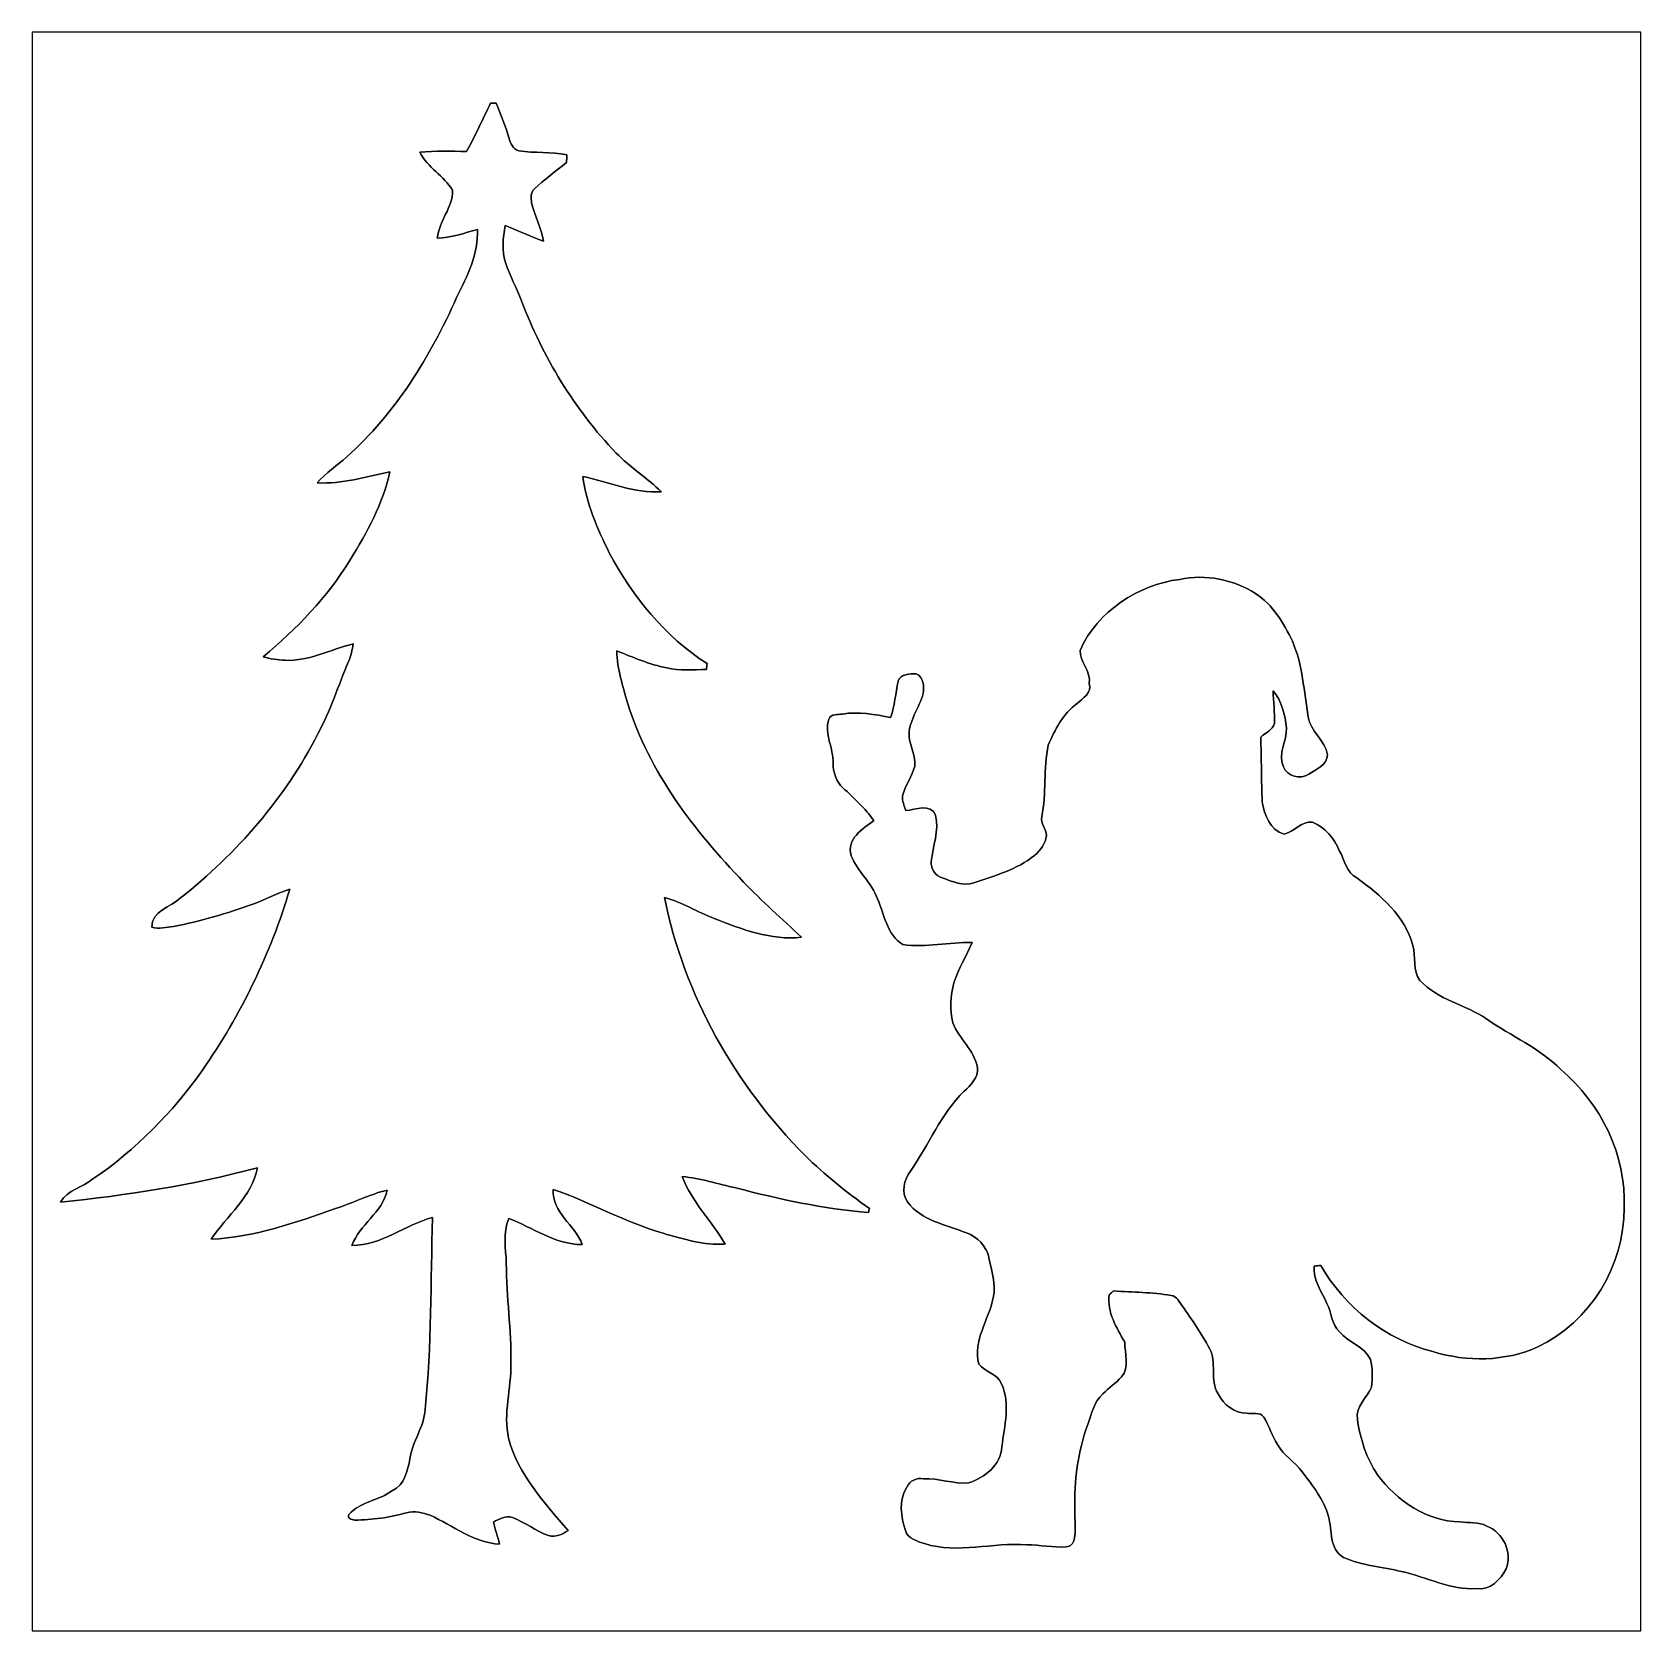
# Model space of a CAD drawing. Header units: centimetres. Extents: x -16.8 to 16.8, y -16.7 to 16.7.
import ezdxf

# ---------------------------------------------------------------- set-up
doc = ezdxf.new("R2010")
doc.units = ezdxf.units.CM
doc.header["$MEASUREMENT"] = 0
doc.layers.add('Layer 1', color=7, linetype='Continuous')

msp = doc.modelspace()

# ---------------------------------------------------------------- linework, layer by layer
at = {"layer": 'Layer 1', "color": 7}
for points, knots in [([(-16.77458, 16.66875), (-16.77458, 16.66875), (16.77458, 16.66875), (16.77458, 16.66875), (16.77458, 16.66875), (16.77458, 16.66875), (16.77458, -16.66875), (16.77458, -16.66875), (16.77458, -16.66875), (16.77458, -16.66875), (-16.77458, -16.66875), (-16.77458, -16.66875), (-16.77458, -16.66875), (-16.77458, -16.66875), (-16.77458, 16.66875), (-16.77458, 16.66875), (-16.77458, 16.66875), (-16.77458, 16.66875), (-16.77458, 16.66875), (-16.77458, 16.66875)], [0, 0, 0, 0, 0.16666667, 0.16666667, 0.16666667, 0.16666667, 0.33333333, 0.33333333, 0.33333333, 0.33333333, 0.5, 0.5, 0.5, 0.5, 0.66666667, 0.66666667, 0.66666667, 0.66666667, 1, 1, 1, 1]), ([(-7.21572, 15.18532), (-7.38364, 14.85124), (-7.53216, 14.50693), (-7.71313, 14.1792), (-7.71313, 14.1792), (-8.0391, 14.19225), (-8.36577, 14.19401), (-8.69068, 14.16403), (-8.69068, 14.16403), (-8.52981, 13.84512), (-8.18586, 13.67649), (-8.0077, 13.37134), (-8.0077, 13.37134), (-8.00241, 13.0108), (-8.28887, 12.72822), (-8.32697, 12.37262), (-8.32697, 12.37262), (-8.03663, 12.37509), (-7.76182, 12.48163), (-7.48453, 12.55642), (-7.48453, 12.55642), (-7.47607, 12.04313), (-7.6962, 11.58028), (-7.92233, 11.13543), (-7.92233, 11.13543), (-8.47125, 9.90106), (-9.19692, 8.71855), (-10.21327, 7.81438), (-10.21327, 7.81438), (-10.41612, 7.63023), (-10.64613, 7.47501), (-10.82922, 7.26934), (-10.82922, 7.26934), (-10.31452, 7.24676), (-9.81534, 7.39281), (-9.31721, 7.49829), (-9.31721, 7.49829), (-9.45762, 6.83648), (-9.79311, 6.23535), (-10.14413, 5.6642), (-10.14413, 5.6642), (-10.61508, 4.8828), (-11.26243, 4.22487), (-11.95776, 3.64137), (-11.95776, 3.64137), (-11.80888, 3.59763), (-11.65331, 3.58422), (-11.49879, 3.57011), (-11.49879, 3.57011), (-10.99926, 3.54859), (-10.55546, 3.79518), (-10.08345, 3.91231), (-10.08345, 3.91231), (-10.09403, 3.78566), (-10.1279, 3.66219), (-10.17764, 3.54542), (-10.17764, 3.54542), (-10.38825, 3.04094), (-10.55511, 2.51601), (-10.81793, 2.03482), (-10.81793, 2.03482), (-11.49703, 0.69568), (-12.50915, -0.45261), (-13.6779, -1.38571), (-13.6779, -1.38571), (-13.88181, -1.58044), (-14.29032, -1.645), (-14.28009, -1.99813), (-14.28009, -1.99813), (-14.13087, -2.032), (-13.97423, -2.00201), (-13.82607, -1.97767), (-13.82607, -1.97767), (-13.26268, -1.87572), (-12.71305, -1.70815), (-12.17471, -1.51589), (-12.17471, -1.51589), (-11.91154, -1.42452), (-11.66848, -1.28341), (-11.40107, -1.20262), (-11.40107, -1.20262), (-11.80359, -2.54811), (-12.42307, -3.82764), (-13.22458, -4.98016), (-13.22458, -4.98016), (-13.84653, -5.85964), (-14.61629, -6.63857), (-15.50635, -7.24641), (-15.50635, -7.24641), (-15.72048, -7.41786), (-16.04222, -7.47183), (-16.18227, -7.72901), (-16.18227, -7.72901), (-14.79973, -7.58719), (-13.41931, -7.37658), (-12.07664, -7.01111), (-12.07664, -7.01111), (-12.18459, -7.61894), (-12.71658, -8.01158), (-13.04149, -8.50124), (-13.04149, -8.50124), (-12.14473, -8.46279), (-11.28748, -8.15728), (-10.44822, -7.86483), (-10.44822, -7.86483), (-10.08627, -7.74418), (-9.74266, -7.57026), (-9.37119, -7.47889), (-9.37119, -7.47889), (-9.46538, -7.9502), (-9.95327, -8.19397), (-10.10567, -8.63353), (-10.10567, -8.63353), (-9.48161, -8.63424), (-9.00077, -8.1975), (-8.42257, -8.04827), (-8.42257, -8.04827), (-8.47019, -9.38283), (-8.43668, -10.72303), (-8.57991, -12.05301), (-8.57991, -12.05301), (-8.59578, -12.42236), (-8.85261, -12.7187), (-8.89494, -13.08206), (-8.89494, -13.08206), (-8.94574, -13.329), (-9.00783, -13.62463), (-9.25901, -13.74316), (-9.25901, -13.74316), (-9.53946, -13.95236), (-9.93246, -13.97106), (-10.16741, -14.2434), (-10.16741, -14.2434), (-10.21856, -14.31819), (-10.10744, -14.35241), (-10.04993, -14.35982), (-10.04993, -14.35982), (-9.68375, -14.35841), (-9.31898, -14.30549), (-8.96655, -14.20636), (-8.96655, -14.20636), (-8.80286, -14.15415), (-8.63071, -14.2053), (-8.47372, -14.25998), (-8.47372, -14.25998), (-7.99959, -14.47024), (-7.56497, -14.83572), (-7.02769, -14.85971), (-7.02769, -14.85971), (-7.0679, -14.70589), (-7.11588, -14.5542), (-7.15645, -14.40074), (-7.15645, -14.40074), (-7.03333, -14.345), (-6.89822, -14.25046), (-6.75781, -14.30549), (-6.75781, -14.30549), (-6.49464, -14.40533), (-6.27204, -14.58771), (-6.00639, -14.68261), (-6.00639, -14.68261), (-5.86352, -14.72177), (-5.71288, -14.66109), (-5.59717, -14.57748), (-5.59717, -14.57748), (-6.09036, -13.99611), (-6.64104, -13.41191), (-6.83824, -12.65379), (-6.83824, -12.65379), (-6.95854, -12.1352), (-6.77757, -11.61591), (-6.79097, -11.09521), (-6.79097, -11.09521), (-6.77721, -10.39777), (-6.88587, -9.70562), (-6.88622, -9.00924), (-6.88622, -9.00924), (-6.89681, -8.69632), (-6.96101, -8.3693), (-6.83648, -8.07014), (-6.83648, -8.07014), (-6.33236, -8.26206), (-5.86352, -8.61342), (-5.30225, -8.61589), (-5.30225, -8.61589), (-5.45006, -8.1975), (-5.94501, -7.95479), (-5.90656, -7.46372), (-5.90656, -7.46372), (-5.12868, -7.72971), (-4.40866, -8.14987), (-3.61633, -8.37953), (-3.61633, -8.37953), (-3.19546, -8.49771), (-2.76401, -8.63459), (-2.32128, -8.6039), (-2.32128, -8.6039), (-2.60209, -8.12271), (-3.01978, -7.72301), (-3.21592, -7.19455), (-3.21592, -7.19455), (-2.83774, -7.23159), (-2.47403, -7.35365), (-2.10291, -7.43232), (-2.10291, -7.43232), (-1.19274, -7.66692), (-0.27093, -7.87012), (0.66816, -7.94667), (0.66816, -7.94667), (0.67239, -7.9248), (0.68121, -7.88141), (0.6858, -7.85989), (0.6858, -7.85989), (0.20814, -7.53216), (-0.2346, -7.15539), (-0.65617, -6.75922), (-0.65617, -6.75922), (-2.11384, -5.29131), (-3.17959, -3.41066), (-3.58669, -1.37583), (-3.58669, -1.37583), (-3.22333, -1.47355), (-2.90266, -1.68028), (-2.55164, -1.81081), (-2.55164, -1.81081), (-1.97344, -2.03906), (-1.36243, -2.27612), (-0.7299, -2.20662), (-0.7299, -2.20662), (-1.12854, -1.81998), (-1.55434, -1.45944), (-1.93675, -1.05481), (-1.93675, -1.05481), (-2.96863, 0.00988), (-3.90349, 1.23296), (-4.35116, 2.66524), (-4.35116, 2.66524), (-4.45805, 3.02401), (-4.572, 3.38949), (-4.5847, 3.76661), (-4.5847, 3.76661), (-4.2418, 3.63467), (-3.90384, 3.48051), (-3.54013, 3.41313), (-3.54013, 3.41313), (-3.26884, 3.34857), (-2.98873, 3.3782), (-2.71251, 3.37679), (-2.71251, 3.37679), (-2.70863, 3.41806), (-2.70439, 3.45969), (-2.70016, 3.50061), (-2.70016, 3.50061), (-3.57787, 4.06188), (-4.25062, 4.89938), (-4.73851, 5.8106), (-4.73851, 5.8106), (-4.98369, 6.31437), (-5.22217, 6.83966), (-5.2892, 7.40128), (-5.2892, 7.40128), (-4.74521, 7.29297), (-4.21781, 7.0418), (-3.65196, 7.08484), (-3.65196, 7.08484), (-3.95217, 7.37023), (-4.30742, 7.59319), (-4.59528, 7.89305), (-4.59528, 7.89305), (-5.4677, 8.79687), (-6.11964, 9.89753), (-6.57049, 11.06664), (-6.57049, 11.06664), (-6.67279, 11.33687), (-6.81426, 11.59122), (-6.90421, 11.86639), (-6.90421, 11.86639), (-6.98782, 12.11368), (-6.95325, 12.38179), (-6.9088, 12.63403), (-6.9088, 12.63403), (-6.6361, 12.54054), (-6.38316, 12.39696), (-6.10729, 12.3123), (-6.10729, 12.3123), (-6.16338, 12.58641), (-6.28932, 12.8397), (-6.35882, 13.10993), (-6.35882, 13.10993), (-6.37081, 13.20729), (-6.38739, 13.32618), (-6.3059, 13.39674), (-6.3059, 13.39674), (-6.09247, 13.5957), (-5.85541, 13.76821), (-5.62963, 13.95307), (-5.62963, 13.95307), (-5.62751, 14.00492), (-5.62575, 14.05678), (-5.62398, 14.10864), (-5.62398, 14.10864), (-5.95454, 14.17355), (-6.29426, 14.14745), (-6.62658, 14.19296), (-6.62658, 14.19296), (-6.74864, 14.22823), (-6.80156, 14.35911), (-6.83648, 14.46918), (-6.83648, 14.46918), (-6.90421, 14.71683), (-6.99911, 14.95566), (-7.10071, 15.19096), (-7.10071, 15.19096), (-7.12964, 15.18955), (-7.18714, 15.18673), (-7.21572, 15.18532), (-7.21572, 15.18532), (-7.21572, 15.18532), (-7.21572, 15.18532), (-7.21572, 15.18532)], [0, 0, 0, 0, 0.01234568, 0.01234568, 0.01234568, 0.01234568, 0.02469136, 0.02469136, 0.02469136, 0.02469136, 0.03703704, 0.03703704, 0.03703704, 0.03703704, 0.04938272, 0.04938272, 0.04938272, 0.04938272, 0.0617284, 0.0617284, 0.0617284, 0.0617284, 0.07407407, 0.07407407, 0.07407407, 0.07407407, 0.08641975, 0.08641975, 0.08641975, 0.08641975, 0.09876543, 0.09876543, 0.09876543, 0.09876543, 0.11111111, 0.11111111, 0.11111111, 0.11111111, 0.12345679, 0.12345679, 0.12345679, 0.12345679, 0.13580247, 0.13580247, 0.13580247, 0.13580247, 0.14814815, 0.14814815, 0.14814815, 0.14814815, 0.16049383, 0.16049383, 0.16049383, 0.16049383, 0.17283951, 0.17283951, 0.17283951, 0.17283951, 0.18518519, 0.18518519, 0.18518519, 0.18518519, 0.19753086, 0.19753086, 0.19753086, 0.19753086, 0.20987654, 0.20987654, 0.20987654, 0.20987654, 0.22222222, 0.22222222, 0.22222222, 0.22222222, 0.2345679, 0.2345679, 0.2345679, 0.2345679, 0.24691358, 0.24691358, 0.24691358, 0.24691358, 0.25925926, 0.25925926, 0.25925926, 0.25925926, 0.27160494, 0.27160494, 0.27160494, 0.27160494, 0.28395062, 0.28395062, 0.28395062, 0.28395062, 0.2962963, 0.2962963, 0.2962963, 0.2962963, 0.30864198, 0.30864198, 0.30864198, 0.30864198, 0.32098765, 0.32098765, 0.32098765, 0.32098765, 0.33333333, 0.33333333, 0.33333333, 0.33333333, 0.34567901, 0.34567901, 0.34567901, 0.34567901, 0.35802469, 0.35802469, 0.35802469, 0.35802469, 0.37037037, 0.37037037, 0.37037037, 0.37037037, 0.38271605, 0.38271605, 0.38271605, 0.38271605, 0.39506173, 0.39506173, 0.39506173, 0.39506173, 0.40740741, 0.40740741, 0.40740741, 0.40740741, 0.41975309, 0.41975309, 0.41975309, 0.41975309, 0.43209877, 0.43209877, 0.43209877, 0.43209877, 0.44444444, 0.44444444, 0.44444444, 0.44444444, 0.45679012, 0.45679012, 0.45679012, 0.45679012, 0.4691358, 0.4691358, 0.4691358, 0.4691358, 0.48148148, 0.48148148, 0.48148148, 0.48148148, 0.49382716, 0.49382716, 0.49382716, 0.49382716, 0.50617284, 0.50617284, 0.50617284, 0.50617284, 0.51851852, 0.51851852, 0.51851852, 0.51851852, 0.5308642, 0.5308642, 0.5308642, 0.5308642, 0.54320988, 0.54320988, 0.54320988, 0.54320988, 0.55555556, 0.55555556, 0.55555556, 0.55555556, 0.56790123, 0.56790123, 0.56790123, 0.56790123, 0.58024691, 0.58024691, 0.58024691, 0.58024691, 0.59259259, 0.59259259, 0.59259259, 0.59259259, 0.60493827, 0.60493827, 0.60493827, 0.60493827, 0.61728395, 0.61728395, 0.61728395, 0.61728395, 0.62962963, 0.62962963, 0.62962963, 0.62962963, 0.64197531, 0.64197531, 0.64197531, 0.64197531, 0.65432099, 0.65432099, 0.65432099, 0.65432099, 0.66666667, 0.66666667, 0.66666667, 0.66666667, 0.67901235, 0.67901235, 0.67901235, 0.67901235, 0.69135802, 0.69135802, 0.69135802, 0.69135802, 0.7037037, 0.7037037, 0.7037037, 0.7037037, 0.71604938, 0.71604938, 0.71604938, 0.71604938, 0.72839506, 0.72839506, 0.72839506, 0.72839506, 0.74074074, 0.74074074, 0.74074074, 0.74074074, 0.75308642, 0.75308642, 0.75308642, 0.75308642, 0.7654321, 0.7654321, 0.7654321, 0.7654321, 0.77777778, 0.77777778, 0.77777778, 0.77777778, 0.79012346, 0.79012346, 0.79012346, 0.79012346, 0.80246914, 0.80246914, 0.80246914, 0.80246914, 0.81481481, 0.81481481, 0.81481481, 0.81481481, 0.82716049, 0.82716049, 0.82716049, 0.82716049, 0.83950617, 0.83950617, 0.83950617, 0.83950617, 0.85185185, 0.85185185, 0.85185185, 0.85185185, 0.86419753, 0.86419753, 0.86419753, 0.86419753, 0.87654321, 0.87654321, 0.87654321, 0.87654321, 0.88888889, 0.88888889, 0.88888889, 0.88888889, 0.90123457, 0.90123457, 0.90123457, 0.90123457, 0.91358025, 0.91358025, 0.91358025, 0.91358025, 0.92592593, 0.92592593, 0.92592593, 0.92592593, 0.9382716, 0.9382716, 0.9382716, 0.9382716, 0.95061728, 0.95061728, 0.95061728, 0.95061728, 0.96296296, 0.96296296, 0.96296296, 0.96296296, 0.97530864, 0.97530864, 0.97530864, 0.97530864, 1, 1, 1, 1]), ([(7.15962, 5.25851), (6.28791, 5.13891), (5.44089, 4.59599), (5.08106, 3.7779), (5.08106, 3.7779), (5.07153, 3.53907), (5.30931, 3.34151), (5.2705, 3.0861), (5.2705, 3.0861), (5.33259, 2.88537), (5.13397, 2.78624), (5.02144, 2.66912), (5.02144, 2.66912), (4.72299, 2.4578), (4.55859, 2.12372), (4.41607, 1.79917), (4.41607, 1.79917), (4.312, 1.30986), (4.37974, 0.8001), (4.28166, 0.30798), (4.28166, 0.30798), (4.25485, 0.16686), (4.37127, 0.05221), (4.37832, -0.08467), (4.37832, -0.08467), (4.36457, -0.25118), (4.25238, -0.39123), (4.13279, -0.49883), (4.13279, -0.49883), (3.7652, -0.7941), (3.302, -0.92146), (2.86314, -1.06821), (2.86314, -1.06821), (2.64231, -1.14653), (2.41476, -1.03999), (2.20627, -0.96943), (2.20627, -0.96943), (2.06093, -0.92287), (1.96391, -0.7747), (1.97697, -0.62301), (1.97697, -0.62301), (2.00942, -0.30339), (2.14207, 0.01588), (2.06728, 0.33761), (2.06728, 0.33761), (1.96744, 0.59514), (1.64783, 0.45403), (1.44533, 0.43639), (1.44533, 0.43639), (1.41358, 0.53622), (1.36349, 0.63817), (1.3783, 0.74507), (1.3783, 0.74507), (1.43792, 0.96061), (1.57339, 1.14829), (1.63054, 1.36419), (1.63054, 1.36419), (1.65347, 1.56986), (1.54305, 1.76071), (1.51589, 1.95968), (1.51589, 1.95968), (1.48766, 2.29835), (1.73284, 2.56716), (1.80763, 2.88114), (1.80763, 2.88114), (1.82739, 3.02331), (1.8161, 3.22263), (1.66476, 3.29036), (1.66476, 3.29036), (1.53917, 3.28718), (1.32962, 3.28718), (1.28517, 3.13337), (1.28517, 3.13337), (1.23049, 2.88219), (1.21497, 2.62079), (1.12889, 2.37702), (1.12889, 2.37702), (0.79869, 2.44299), (0.46038, 2.50331), (0.12347, 2.45004), (0.12347, 2.45004), (0.04128, 2.42888), (-0.12418, 2.46063), (-0.1584, 2.34421), (-0.1584, 2.34421), (-0.26317, 2.03094), (-0.05997, 1.73637), (-0.06914, 1.42487), (-0.06914, 1.42487), (-0.07338, 1.23508), (-0.00917, 1.04105), (0.13229, 0.90981), (0.13229, 0.90981), (0.36795, 0.70132), (0.59408, 0.48189), (0.77964, 0.22613), (0.77964, 0.22613), (0.54187, 0.05221), (0.20249, -0.15416), (0.30586, -0.50447), (0.30586, -0.50447), (0.43886, -0.83326), (0.73484, -1.0668), (0.85407, -1.40441), (0.85407, -1.40441), (0.99942, -1.72896), (1.05057, -2.15618), (1.38077, -2.35761), (1.38077, -2.35761), (1.8609, -2.42288), (2.34562, -2.30928), (2.82787, -2.3114), (2.82787, -2.3114), (2.71216, -2.5968), (2.54282, -2.85891), (2.44651, -3.15242), (2.44651, -3.15242), (2.38654, -3.42547), (2.35232, -3.71793), (2.42888, -3.99203), (2.42888, -3.99203), (2.55517, -4.32541), (2.87902, -4.56389), (2.93793, -4.92619), (2.93793, -4.92619), (2.9591, -5.13151), (2.80141, -5.28849), (2.66347, -5.41549), (2.66347, -5.41549), (2.17664, -5.88751), (1.92617, -6.53027), (1.54411, -7.0799), (1.54411, -7.0799), (1.40688, -7.26052), (1.34161, -7.52651), (1.48167, -7.72478), (1.48167, -7.72478), (1.77412, -8.11918), (2.28177, -8.19961), (2.70933, -8.36965), (2.70933, -8.36965), (2.93899, -8.4515), (3.12632, -8.64306), (3.17923, -8.88365), (3.17923, -8.88365), (3.22933, -9.15952), (3.33446, -9.43998), (3.26849, -9.72291), (3.26849, -9.72291), (3.17324, -10.18611), (2.84021, -10.61473), (2.96792, -11.10791), (2.96792, -11.10791), (3.09421, -11.27901), (3.35844, -11.29489), (3.43994, -11.51855), (3.43994, -11.51855), (3.63361, -11.93094), (3.4985, -12.39908), (3.44981, -12.82982), (3.44981, -12.82982), (3.43429, -13.21082), (3.08998, -13.47294), (2.75766, -13.58547), (2.75766, -13.58547), (2.44122, -13.60876), (2.13431, -13.48211), (1.81716, -13.49939), (1.81716, -13.49939), (1.67358, -13.46659), (1.52612, -13.54137), (1.46579, -13.6712), (1.46579, -13.6712), (1.2887, -13.93966), (1.34937, -14.28926), (1.43616, -14.57889), (1.43616, -14.57889), (1.49225, -14.74964), (1.68592, -14.80079), (1.83833, -14.85053), (1.83833, -14.85053), (2.53259, -15.07419), (3.26037, -14.8149), (3.9691, -14.87593), (3.9691, -14.87593), (4.24427, -14.87558), (4.51732, -14.93802), (4.79284, -14.9165), (4.79284, -14.9165), (4.8768, -14.91333), (4.94665, -14.84771), (4.95794, -14.76516), (4.95794, -14.76516), (5.00239, -14.56302), (4.96746, -14.35453), (4.97134, -14.14956), (4.97134, -14.14956), (4.94947, -13.54561), (5.03273, -12.93671), (5.2384, -12.36733), (5.2384, -12.36733), (5.32271, -12.14579), (5.36928, -11.89214), (5.55343, -11.7281), (5.55343, -11.7281), (5.6769, -11.60357), (5.82718, -11.50691), (5.94148, -11.3725), (5.94148, -11.3725), (6.12563, -11.17882), (6.00428, -10.88214), (6.0138, -10.64895), (6.0138, -10.64895), (5.83494, -10.34662), (5.6455, -10.02912), (5.68501, -9.65941), (5.68501, -9.65941), (5.71676, -9.6333), (5.74851, -9.6072), (5.78026, -9.5818), (5.78026, -9.5818), (6.18031, -9.60896), (6.58354, -9.60896), (6.98041, -9.67317), (6.98041, -9.67317), (7.09612, -9.69222), (7.14728, -9.81569), (7.21431, -9.89542), (7.21431, -9.89542), (7.4108, -10.18328), (7.61647, -10.46797), (7.77804, -10.77807), (7.77804, -10.77807), (7.93962, -11.07193), (7.77557, -11.4427), (7.95902, -11.72845), (7.95902, -11.72845), (8.07014, -11.95211), (8.29733, -12.12991), (8.55416, -12.13026), (8.55416, -12.13026), (8.66281, -12.1539), (8.83955, -12.09252), (8.91187, -12.21599), (8.91187, -12.21599), (9.02017, -12.39802), (9.08438, -12.60369), (9.19797, -12.78396), (9.19797, -12.78396), (9.32462, -13.01221), (9.5631, -13.14626), (9.71374, -13.35652), (9.71374, -13.35652), (9.9314, -13.64051), (10.15859, -13.93402), (10.26231, -14.28221), (10.26231, -14.28221), (10.33745, -14.56937), (10.27289, -14.97083), (10.57698, -15.14016), (10.57698, -15.14016), (10.95939, -15.30809), (11.38379, -15.33384), (11.7856, -15.43262), (11.7856, -15.43262), (12.30912, -15.54727), (12.80372, -15.8242), (13.3537, -15.78928), (13.3537, -15.78928), (13.6331, -15.82808), (13.84688, -15.59913), (13.96436, -15.37582), (13.96436, -15.37582), (14.10335, -15.03645), (13.90086, -14.61276), (13.56289, -14.48364), (13.56289, -14.48364), (13.39074, -14.39122), (13.18648, -14.42085), (13.00057, -14.39898), (13.00057, -14.39898), (12.30842, -14.37887), (11.68471, -13.95659), (11.28113, -13.41332), (11.28113, -13.41332), (11.05076, -13.06759), (10.91918, -12.66331), (10.8645, -12.25374), (10.8645, -12.25374), (10.8144, -11.9821), (11.07158, -11.81171), (11.15871, -11.58522), (11.15871, -11.58522), (11.17882, -11.39613), (11.18129, -11.19858), (11.13861, -11.01372), (11.13861, -11.01372), (11.00772, -10.73714), (10.67823, -10.65318), (10.48808, -10.43164), (10.48808, -10.43164), (10.32439, -10.27324), (10.32369, -10.03406), (10.2295, -9.83968), (10.2295, -9.83968), (10.11167, -9.59238), (9.94269, -9.35284), (9.95962, -9.06533), (9.95962, -9.06533), (10.00689, -9.05898), (10.05452, -9.05334), (10.1025, -9.04769), (10.1025, -9.04769), (10.5978, -9.92822), (11.45681, -10.59392), (12.43577, -10.8458), (12.43577, -10.8458), (13.14697, -11.06382), (13.94495, -11.05747), (14.62793, -10.74632), (14.62793, -10.74632), (15.71907, -10.23479), (16.43168, -9.04769), (16.42427, -7.84966), (16.42427, -7.84966), (16.47684, -6.74793), (15.9385, -5.6709), (15.10912, -4.96394), (15.10912, -4.96394), (14.66074, -4.51803), (14.07125, -4.26508), (13.55796, -3.90772), (13.55796, -3.90772), (13.11134, -3.61174), (12.54407, -3.50943), (12.16766, -3.10691), (12.16766, -3.10691), (12.0082, -2.89948), (12.09075, -2.61232), (12.01879, -2.37561), (12.01879, -2.37561), (11.85333, -1.7593), (11.3471, -1.32574), (10.84862, -0.96767), (10.84862, -0.96767), (10.63202, -0.85866), (10.60027, -0.5969), (10.49055, -0.40711), (10.49055, -0.40711), (10.3826, -0.14887), (10.19246, 0.08961), (9.92611, 0.19438), (9.92611, 0.19438), (9.69081, 0.21378), (9.54617, -0.0067), (9.33591, -0.05292), (9.33591, -0.05292), (9.03534, 0.02681), (8.93127, 0.34784), (8.8773, 0.61666), (8.8773, 0.61666), (8.86178, 1.06645), (8.86142, 1.51694), (8.84872, 1.96709), (8.84872, 1.96709), (8.94574, 2.05705), (9.09567, 2.11667), (9.13553, 2.2539), (9.13553, 2.2539), (9.14188, 2.48109), (9.1126, 2.70651), (9.10484, 2.93335), (9.10484, 2.93335), (9.28864, 2.71709), (9.3539, 2.43311), (9.38565, 2.15794), (9.38565, 2.15794), (9.39835, 1.88807), (9.19057, 1.61466), (9.32215, 1.35184), (9.32215, 1.35184), (9.39377, 1.14371), (9.67317, 1.07809), (9.85026, 1.19521), (9.85026, 1.19521), (9.99807, 1.29893), (10.23761, 1.38783), (10.23937, 1.60091), (10.23937, 1.60091), (10.18646, 1.90077), (9.88377, 2.08739), (9.83968, 2.39219), (9.83968, 2.39219), (9.74407, 2.91924), (9.72749, 3.46922), (9.50807, 3.96663), (9.50807, 3.96663), (9.32603, 4.34799), (9.10131, 4.72687), (8.73901, 4.96358), (8.73901, 4.96358), (8.27652, 5.26133), (7.69832, 5.36787), (7.15962, 5.25851)], [0, 0, 0, 0, 0.00980392, 0.00980392, 0.00980392, 0.00980392, 0.01960784, 0.01960784, 0.01960784, 0.01960784, 0.02941176, 0.02941176, 0.02941176, 0.02941176, 0.03921569, 0.03921569, 0.03921569, 0.03921569, 0.04901961, 0.04901961, 0.04901961, 0.04901961, 0.05882353, 0.05882353, 0.05882353, 0.05882353, 0.06862745, 0.06862745, 0.06862745, 0.06862745, 0.07843137, 0.07843137, 0.07843137, 0.07843137, 0.08823529, 0.08823529, 0.08823529, 0.08823529, 0.09803922, 0.09803922, 0.09803922, 0.09803922, 0.10784314, 0.10784314, 0.10784314, 0.10784314, 0.11764706, 0.11764706, 0.11764706, 0.11764706, 0.12745098, 0.12745098, 0.12745098, 0.12745098, 0.1372549, 0.1372549, 0.1372549, 0.1372549, 0.14705882, 0.14705882, 0.14705882, 0.14705882, 0.15686275, 0.15686275, 0.15686275, 0.15686275, 0.16666667, 0.16666667, 0.16666667, 0.16666667, 0.17647059, 0.17647059, 0.17647059, 0.17647059, 0.18627451, 0.18627451, 0.18627451, 0.18627451, 0.19607843, 0.19607843, 0.19607843, 0.19607843, 0.20588235, 0.20588235, 0.20588235, 0.20588235, 0.21568627, 0.21568627, 0.21568627, 0.21568627, 0.2254902, 0.2254902, 0.2254902, 0.2254902, 0.23529412, 0.23529412, 0.23529412, 0.23529412, 0.24509804, 0.24509804, 0.24509804, 0.24509804, 0.25490196, 0.25490196, 0.25490196, 0.25490196, 0.26470588, 0.26470588, 0.26470588, 0.26470588, 0.2745098, 0.2745098, 0.2745098, 0.2745098, 0.28431373, 0.28431373, 0.28431373, 0.28431373, 0.29411765, 0.29411765, 0.29411765, 0.29411765, 0.30392157, 0.30392157, 0.30392157, 0.30392157, 0.31372549, 0.31372549, 0.31372549, 0.31372549, 0.32352941, 0.32352941, 0.32352941, 0.32352941, 0.33333333, 0.33333333, 0.33333333, 0.33333333, 0.34313725, 0.34313725, 0.34313725, 0.34313725, 0.35294118, 0.35294118, 0.35294118, 0.35294118, 0.3627451, 0.3627451, 0.3627451, 0.3627451, 0.37254902, 0.37254902, 0.37254902, 0.37254902, 0.38235294, 0.38235294, 0.38235294, 0.38235294, 0.39215686, 0.39215686, 0.39215686, 0.39215686, 0.40196078, 0.40196078, 0.40196078, 0.40196078, 0.41176471, 0.41176471, 0.41176471, 0.41176471, 0.42156863, 0.42156863, 0.42156863, 0.42156863, 0.43137255, 0.43137255, 0.43137255, 0.43137255, 0.44117647, 0.44117647, 0.44117647, 0.44117647, 0.45098039, 0.45098039, 0.45098039, 0.45098039, 0.46078431, 0.46078431, 0.46078431, 0.46078431, 0.47058824, 0.47058824, 0.47058824, 0.47058824, 0.48039216, 0.48039216, 0.48039216, 0.48039216, 0.49019608, 0.49019608, 0.49019608, 0.49019608, 0.5, 0.5, 0.5, 0.5, 0.50980392, 0.50980392, 0.50980392, 0.50980392, 0.51960784, 0.51960784, 0.51960784, 0.51960784, 0.52941176, 0.52941176, 0.52941176, 0.52941176, 0.53921569, 0.53921569, 0.53921569, 0.53921569, 0.54901961, 0.54901961, 0.54901961, 0.54901961, 0.55882353, 0.55882353, 0.55882353, 0.55882353, 0.56862745, 0.56862745, 0.56862745, 0.56862745, 0.57843137, 0.57843137, 0.57843137, 0.57843137, 0.58823529, 0.58823529, 0.58823529, 0.58823529, 0.59803922, 0.59803922, 0.59803922, 0.59803922, 0.60784314, 0.60784314, 0.60784314, 0.60784314, 0.61764706, 0.61764706, 0.61764706, 0.61764706, 0.62745098, 0.62745098, 0.62745098, 0.62745098, 0.6372549, 0.6372549, 0.6372549, 0.6372549, 0.64705882, 0.64705882, 0.64705882, 0.64705882, 0.65686275, 0.65686275, 0.65686275, 0.65686275, 0.66666667, 0.66666667, 0.66666667, 0.66666667, 0.67647059, 0.67647059, 0.67647059, 0.67647059, 0.68627451, 0.68627451, 0.68627451, 0.68627451, 0.69607843, 0.69607843, 0.69607843, 0.69607843, 0.70588235, 0.70588235, 0.70588235, 0.70588235, 0.71568627, 0.71568627, 0.71568627, 0.71568627, 0.7254902, 0.7254902, 0.7254902, 0.7254902, 0.73529412, 0.73529412, 0.73529412, 0.73529412, 0.74509804, 0.74509804, 0.74509804, 0.74509804, 0.75490196, 0.75490196, 0.75490196, 0.75490196, 0.76470588, 0.76470588, 0.76470588, 0.76470588, 0.7745098, 0.7745098, 0.7745098, 0.7745098, 0.78431373, 0.78431373, 0.78431373, 0.78431373, 0.79411765, 0.79411765, 0.79411765, 0.79411765, 0.80392157, 0.80392157, 0.80392157, 0.80392157, 0.81372549, 0.81372549, 0.81372549, 0.81372549, 0.82352941, 0.82352941, 0.82352941, 0.82352941, 0.83333333, 0.83333333, 0.83333333, 0.83333333, 0.84313725, 0.84313725, 0.84313725, 0.84313725, 0.85294118, 0.85294118, 0.85294118, 0.85294118, 0.8627451, 0.8627451, 0.8627451, 0.8627451, 0.87254902, 0.87254902, 0.87254902, 0.87254902, 0.88235294, 0.88235294, 0.88235294, 0.88235294, 0.89215686, 0.89215686, 0.89215686, 0.89215686, 0.90196078, 0.90196078, 0.90196078, 0.90196078, 0.91176471, 0.91176471, 0.91176471, 0.91176471, 0.92156863, 0.92156863, 0.92156863, 0.92156863, 0.93137255, 0.93137255, 0.93137255, 0.93137255, 0.94117647, 0.94117647, 0.94117647, 0.94117647, 0.95098039, 0.95098039, 0.95098039, 0.95098039, 0.96078431, 0.96078431, 0.96078431, 0.96078431, 0.97058824, 0.97058824, 0.97058824, 0.97058824, 0.98039216, 0.98039216, 0.98039216, 0.98039216, 1, 1, 1, 1])]:
    msp.add_open_spline(points, degree=3, knots=knots, dxfattribs=at)
at = {"layer": 'Layer 1', "color": 8}
for points, knots in [([(-7.21572, 15.18532), (-7.18714, 15.18673), (-7.12964, 15.18955), (-7.10071, 15.19096), (-7.10071, 15.19096), (-6.99911, 14.95566), (-6.90421, 14.71683), (-6.83648, 14.46918), (-6.83648, 14.46918), (-6.80156, 14.35911), (-6.74864, 14.22823), (-6.62658, 14.19296), (-6.62658, 14.19296), (-6.29426, 14.14745), (-5.95454, 14.17355), (-5.62398, 14.10864), (-5.62398, 14.10864), (-5.62575, 14.05678), (-5.62751, 14.00492), (-5.62963, 13.95307), (-5.62963, 13.95307), (-5.85541, 13.76821), (-6.09247, 13.5957), (-6.3059, 13.39674), (-6.3059, 13.39674), (-6.38739, 13.32618), (-6.37081, 13.20729), (-6.35882, 13.10993), (-6.35882, 13.10993), (-6.28932, 12.8397), (-6.16338, 12.58641), (-6.10729, 12.3123), (-6.10729, 12.3123), (-6.38316, 12.39696), (-6.6361, 12.54054), (-6.9088, 12.63403), (-6.9088, 12.63403), (-6.95325, 12.38179), (-6.98782, 12.11368), (-6.90421, 11.86639), (-6.90421, 11.86639), (-6.81426, 11.59122), (-6.67279, 11.33687), (-6.57049, 11.06664), (-6.57049, 11.06664), (-6.11964, 9.89753), (-5.4677, 8.79687), (-4.59528, 7.89305), (-4.59528, 7.89305), (-4.30742, 7.59319), (-3.95217, 7.37023), (-3.65196, 7.08484), (-3.65196, 7.08484), (-4.21781, 7.0418), (-4.74521, 7.29297), (-5.2892, 7.40128), (-5.2892, 7.40128), (-5.22217, 6.83966), (-4.98369, 6.31437), (-4.73851, 5.8106), (-4.73851, 5.8106), (-4.25062, 4.89938), (-3.57787, 4.06188), (-2.70016, 3.50061), (-2.70016, 3.50061), (-2.70439, 3.45969), (-2.70863, 3.41806), (-2.71251, 3.37679), (-2.71251, 3.37679), (-2.98873, 3.3782), (-3.26884, 3.34857), (-3.54013, 3.41313), (-3.54013, 3.41313), (-3.90384, 3.48051), (-4.2418, 3.63467), (-4.5847, 3.76661), (-4.5847, 3.76661), (-4.572, 3.38949), (-4.45805, 3.02401), (-4.35116, 2.66524), (-4.35116, 2.66524), (-3.90349, 1.23296), (-2.96863, 0.00988), (-1.93675, -1.05481), (-1.93675, -1.05481), (-1.55434, -1.45944), (-1.12854, -1.81998), (-0.7299, -2.20662), (-0.7299, -2.20662), (-1.36243, -2.27612), (-1.97344, -2.03906), (-2.55164, -1.81081), (-2.55164, -1.81081), (-2.90266, -1.68028), (-3.22333, -1.47355), (-3.58669, -1.37583), (-3.58669, -1.37583), (-3.17959, -3.41066), (-2.11384, -5.29131), (-0.65617, -6.75922), (-0.65617, -6.75922), (-0.2346, -7.15539), (0.20814, -7.53216), (0.6858, -7.85989), (0.6858, -7.85989), (0.68121, -7.88141), (0.67239, -7.9248), (0.66816, -7.94667), (0.66816, -7.94667), (-0.27093, -7.87012), (-1.19274, -7.66692), (-2.10291, -7.43232), (-2.10291, -7.43232), (-2.47403, -7.35365), (-2.83774, -7.23159), (-3.21592, -7.19455), (-3.21592, -7.19455), (-3.01978, -7.72301), (-2.60209, -8.12271), (-2.32128, -8.6039), (-2.32128, -8.6039), (-2.76401, -8.63459), (-3.19546, -8.49771), (-3.61633, -8.37953), (-3.61633, -8.37953), (-4.40866, -8.14987), (-5.12868, -7.72971), (-5.90656, -7.46372), (-5.90656, -7.46372), (-5.94501, -7.95479), (-5.45006, -8.1975), (-5.30225, -8.61589), (-5.30225, -8.61589), (-5.86352, -8.61342), (-6.33236, -8.26206), (-6.83648, -8.07014), (-6.83648, -8.07014), (-6.96101, -8.3693), (-6.89681, -8.69632), (-6.88622, -9.00924), (-6.88622, -9.00924), (-6.88587, -9.70562), (-6.77721, -10.39777), (-6.79097, -11.09521), (-6.79097, -11.09521), (-6.77757, -11.61591), (-6.95854, -12.1352), (-6.83824, -12.65379), (-6.83824, -12.65379), (-6.64104, -13.41191), (-6.09036, -13.99611), (-5.59717, -14.57748), (-5.59717, -14.57748), (-5.71288, -14.66109), (-5.86352, -14.72177), (-6.00639, -14.68261), (-6.00639, -14.68261), (-6.27204, -14.58771), (-6.49464, -14.40533), (-6.75781, -14.30549), (-6.75781, -14.30549), (-6.89822, -14.25046), (-7.03333, -14.345), (-7.15645, -14.40074), (-7.15645, -14.40074), (-7.11588, -14.5542), (-7.0679, -14.70589), (-7.02769, -14.85971), (-7.02769, -14.85971), (-7.56497, -14.83572), (-7.99959, -14.47024), (-8.47372, -14.25998), (-8.47372, -14.25998), (-8.63071, -14.2053), (-8.80286, -14.15415), (-8.96655, -14.20636), (-8.96655, -14.20636), (-9.31898, -14.30549), (-9.68375, -14.35841), (-10.04993, -14.35982), (-10.04993, -14.35982), (-10.10744, -14.35241), (-10.21856, -14.31819), (-10.16741, -14.2434), (-10.16741, -14.2434), (-9.93246, -13.97106), (-9.53946, -13.95236), (-9.25901, -13.74316), (-9.25901, -13.74316), (-9.00783, -13.62463), (-8.94574, -13.329), (-8.89494, -13.08206), (-8.89494, -13.08206), (-8.85261, -12.7187), (-8.59578, -12.42236), (-8.57991, -12.05301), (-8.57991, -12.05301), (-8.43668, -10.72303), (-8.47019, -9.38283), (-8.42257, -8.04827), (-8.42257, -8.04827), (-9.00077, -8.1975), (-9.48161, -8.63424), (-10.10567, -8.63353), (-10.10567, -8.63353), (-9.95327, -8.19397), (-9.46538, -7.9502), (-9.37119, -7.47889), (-9.37119, -7.47889), (-9.74266, -7.57026), (-10.08627, -7.74418), (-10.44822, -7.86483), (-10.44822, -7.86483), (-11.28748, -8.15728), (-12.14473, -8.46279), (-13.04149, -8.50124), (-13.04149, -8.50124), (-12.71658, -8.01158), (-12.18459, -7.61894), (-12.07664, -7.01111), (-12.07664, -7.01111), (-13.41931, -7.37658), (-14.79973, -7.58719), (-16.18227, -7.72901), (-16.18227, -7.72901), (-16.04222, -7.47183), (-15.72048, -7.41786), (-15.50635, -7.24641), (-15.50635, -7.24641), (-14.61629, -6.63857), (-13.84653, -5.85964), (-13.22458, -4.98016), (-13.22458, -4.98016), (-12.42307, -3.82764), (-11.80359, -2.54811), (-11.40107, -1.20262), (-11.40107, -1.20262), (-11.66848, -1.28341), (-11.91154, -1.42452), (-12.17471, -1.51589), (-12.17471, -1.51589), (-12.71305, -1.70815), (-13.26268, -1.87572), (-13.82607, -1.97767), (-13.82607, -1.97767), (-13.97423, -2.00201), (-14.13087, -2.032), (-14.28009, -1.99813), (-14.28009, -1.99813), (-14.29032, -1.645), (-13.88181, -1.58044), (-13.6779, -1.38571), (-13.6779, -1.38571), (-12.50915, -0.45261), (-11.49703, 0.69568), (-10.81793, 2.03482), (-10.81793, 2.03482), (-10.55511, 2.51601), (-10.38825, 3.04094), (-10.17764, 3.54542), (-10.17764, 3.54542), (-10.1279, 3.66219), (-10.09403, 3.78566), (-10.08345, 3.91231), (-10.08345, 3.91231), (-10.55546, 3.79518), (-10.99926, 3.54859), (-11.49879, 3.57011), (-11.49879, 3.57011), (-11.65331, 3.58422), (-11.80888, 3.59763), (-11.95776, 3.64137), (-11.95776, 3.64137), (-11.26243, 4.22487), (-10.61508, 4.8828), (-10.14413, 5.6642), (-10.14413, 5.6642), (-9.79311, 6.23535), (-9.45762, 6.83648), (-9.31721, 7.49829), (-9.31721, 7.49829), (-9.81534, 7.39281), (-10.31452, 7.24676), (-10.82922, 7.26934), (-10.82922, 7.26934), (-10.64613, 7.47501), (-10.41612, 7.63023), (-10.21327, 7.81438), (-10.21327, 7.81438), (-9.19692, 8.71855), (-8.47125, 9.90106), (-7.92233, 11.13543), (-7.92233, 11.13543), (-7.6962, 11.58028), (-7.47607, 12.04313), (-7.48453, 12.55642), (-7.48453, 12.55642), (-7.76182, 12.48163), (-8.03663, 12.37509), (-8.32697, 12.37262), (-8.32697, 12.37262), (-8.28887, 12.72822), (-8.00241, 13.0108), (-8.0077, 13.37134), (-8.0077, 13.37134), (-8.18586, 13.67649), (-8.52981, 13.84512), (-8.69068, 14.16403), (-8.69068, 14.16403), (-8.36577, 14.19401), (-8.0391, 14.19225), (-7.71313, 14.1792), (-7.71313, 14.1792), (-7.53216, 14.50693), (-7.38364, 14.85124), (-7.21572, 15.18532)], [0, 0, 0, 0, 0.0125, 0.0125, 0.0125, 0.0125, 0.025, 0.025, 0.025, 0.025, 0.0375, 0.0375, 0.0375, 0.0375, 0.05, 0.05, 0.05, 0.05, 0.0625, 0.0625, 0.0625, 0.0625, 0.075, 0.075, 0.075, 0.075, 0.0875, 0.0875, 0.0875, 0.0875, 0.1, 0.1, 0.1, 0.1, 0.1125, 0.1125, 0.1125, 0.1125, 0.125, 0.125, 0.125, 0.125, 0.1375, 0.1375, 0.1375, 0.1375, 0.15, 0.15, 0.15, 0.15, 0.1625, 0.1625, 0.1625, 0.1625, 0.175, 0.175, 0.175, 0.175, 0.1875, 0.1875, 0.1875, 0.1875, 0.2, 0.2, 0.2, 0.2, 0.2125, 0.2125, 0.2125, 0.2125, 0.225, 0.225, 0.225, 0.225, 0.2375, 0.2375, 0.2375, 0.2375, 0.25, 0.25, 0.25, 0.25, 0.2625, 0.2625, 0.2625, 0.2625, 0.275, 0.275, 0.275, 0.275, 0.2875, 0.2875, 0.2875, 0.2875, 0.3, 0.3, 0.3, 0.3, 0.3125, 0.3125, 0.3125, 0.3125, 0.325, 0.325, 0.325, 0.325, 0.3375, 0.3375, 0.3375, 0.3375, 0.35, 0.35, 0.35, 0.35, 0.3625, 0.3625, 0.3625, 0.3625, 0.375, 0.375, 0.375, 0.375, 0.3875, 0.3875, 0.3875, 0.3875, 0.4, 0.4, 0.4, 0.4, 0.4125, 0.4125, 0.4125, 0.4125, 0.425, 0.425, 0.425, 0.425, 0.4375, 0.4375, 0.4375, 0.4375, 0.45, 0.45, 0.45, 0.45, 0.4625, 0.4625, 0.4625, 0.4625, 0.475, 0.475, 0.475, 0.475, 0.4875, 0.4875, 0.4875, 0.4875, 0.5, 0.5, 0.5, 0.5, 0.5125, 0.5125, 0.5125, 0.5125, 0.525, 0.525, 0.525, 0.525, 0.5375, 0.5375, 0.5375, 0.5375, 0.55, 0.55, 0.55, 0.55, 0.5625, 0.5625, 0.5625, 0.5625, 0.575, 0.575, 0.575, 0.575, 0.5875, 0.5875, 0.5875, 0.5875, 0.6, 0.6, 0.6, 0.6, 0.6125, 0.6125, 0.6125, 0.6125, 0.625, 0.625, 0.625, 0.625, 0.6375, 0.6375, 0.6375, 0.6375, 0.65, 0.65, 0.65, 0.65, 0.6625, 0.6625, 0.6625, 0.6625, 0.675, 0.675, 0.675, 0.675, 0.6875, 0.6875, 0.6875, 0.6875, 0.7, 0.7, 0.7, 0.7, 0.7125, 0.7125, 0.7125, 0.7125, 0.725, 0.725, 0.725, 0.725, 0.7375, 0.7375, 0.7375, 0.7375, 0.75, 0.75, 0.75, 0.75, 0.7625, 0.7625, 0.7625, 0.7625, 0.775, 0.775, 0.775, 0.775, 0.7875, 0.7875, 0.7875, 0.7875, 0.8, 0.8, 0.8, 0.8, 0.8125, 0.8125, 0.8125, 0.8125, 0.825, 0.825, 0.825, 0.825, 0.8375, 0.8375, 0.8375, 0.8375, 0.85, 0.85, 0.85, 0.85, 0.8625, 0.8625, 0.8625, 0.8625, 0.875, 0.875, 0.875, 0.875, 0.8875, 0.8875, 0.8875, 0.8875, 0.9, 0.9, 0.9, 0.9, 0.9125, 0.9125, 0.9125, 0.9125, 0.925, 0.925, 0.925, 0.925, 0.9375, 0.9375, 0.9375, 0.9375, 0.95, 0.95, 0.95, 0.95, 0.9625, 0.9625, 0.9625, 0.9625, 0.975, 0.975, 0.975, 0.975, 1, 1, 1, 1]), ([(7.15962, 5.25851), (7.69832, 5.36787), (8.27652, 5.26133), (8.73901, 4.96358), (8.73901, 4.96358), (9.10131, 4.72687), (9.32603, 4.34799), (9.50807, 3.96663), (9.50807, 3.96663), (9.72749, 3.46922), (9.74407, 2.91924), (9.83968, 2.39219), (9.83968, 2.39219), (9.88377, 2.08739), (10.18646, 1.90077), (10.23937, 1.60091), (10.23937, 1.60091), (10.23761, 1.38783), (9.99807, 1.29893), (9.85026, 1.19521), (9.85026, 1.19521), (9.67317, 1.07809), (9.39377, 1.14371), (9.32215, 1.35184), (9.32215, 1.35184), (9.19057, 1.61466), (9.39835, 1.88807), (9.38565, 2.15794), (9.38565, 2.15794), (9.3539, 2.43311), (9.28864, 2.71709), (9.10484, 2.93335), (9.10484, 2.93335), (9.1126, 2.70651), (9.14188, 2.48109), (9.13553, 2.2539), (9.13553, 2.2539), (9.09567, 2.11667), (8.94574, 2.05705), (8.84872, 1.96709), (8.84872, 1.96709), (8.86142, 1.51694), (8.86178, 1.06645), (8.8773, 0.61666), (8.8773, 0.61666), (8.93127, 0.34784), (9.03534, 0.02681), (9.33591, -0.05292), (9.33591, -0.05292), (9.54617, -0.0067), (9.69081, 0.21378), (9.92611, 0.19438), (9.92611, 0.19438), (10.19246, 0.08961), (10.3826, -0.14887), (10.49055, -0.40711), (10.49055, -0.40711), (10.60027, -0.5969), (10.63202, -0.85866), (10.84862, -0.96767), (10.84862, -0.96767), (11.3471, -1.32574), (11.85333, -1.7593), (12.01879, -2.37561), (12.01879, -2.37561), (12.09075, -2.61232), (12.0082, -2.89948), (12.16766, -3.10691), (12.16766, -3.10691), (12.54407, -3.50943), (13.11134, -3.61174), (13.55796, -3.90772), (13.55796, -3.90772), (14.07125, -4.26508), (14.66074, -4.51803), (15.10912, -4.96394), (15.10912, -4.96394), (15.9385, -5.6709), (16.47684, -6.74793), (16.42427, -7.84966), (16.42427, -7.84966), (16.43168, -9.04769), (15.71907, -10.23479), (14.62793, -10.74632), (14.62793, -10.74632), (13.94495, -11.05747), (13.14697, -11.06382), (12.43577, -10.8458), (12.43577, -10.8458), (11.45681, -10.59392), (10.5978, -9.92822), (10.1025, -9.04769), (10.1025, -9.04769), (10.05452, -9.05334), (10.00689, -9.05898), (9.95962, -9.06533), (9.95962, -9.06533), (9.94269, -9.35284), (10.11167, -9.59238), (10.2295, -9.83968), (10.2295, -9.83968), (10.32369, -10.03406), (10.32439, -10.27324), (10.48808, -10.43164), (10.48808, -10.43164), (10.67823, -10.65318), (11.00772, -10.73714), (11.13861, -11.01372), (11.13861, -11.01372), (11.18129, -11.19858), (11.17882, -11.39613), (11.15871, -11.58522), (11.15871, -11.58522), (11.07158, -11.81171), (10.8144, -11.9821), (10.8645, -12.25374), (10.8645, -12.25374), (10.91918, -12.66331), (11.05076, -13.06759), (11.28113, -13.41332), (11.28113, -13.41332), (11.68471, -13.95659), (12.30842, -14.37887), (13.00057, -14.39898), (13.00057, -14.39898), (13.18648, -14.42085), (13.39074, -14.39122), (13.56289, -14.48364), (13.56289, -14.48364), (13.90086, -14.61276), (14.10335, -15.03645), (13.96436, -15.37582), (13.96436, -15.37582), (13.84688, -15.59913), (13.6331, -15.82808), (13.3537, -15.78928), (13.3537, -15.78928), (12.80372, -15.8242), (12.30912, -15.54727), (11.7856, -15.43262), (11.7856, -15.43262), (11.38379, -15.33384), (10.95939, -15.30809), (10.57698, -15.14016), (10.57698, -15.14016), (10.27289, -14.97083), (10.33745, -14.56937), (10.26231, -14.28221), (10.26231, -14.28221), (10.15859, -13.93402), (9.9314, -13.64051), (9.71374, -13.35652), (9.71374, -13.35652), (9.5631, -13.14626), (9.32462, -13.01221), (9.19797, -12.78396), (9.19797, -12.78396), (9.08438, -12.60369), (9.02017, -12.39802), (8.91187, -12.21599), (8.91187, -12.21599), (8.83955, -12.09252), (8.66281, -12.1539), (8.55416, -12.13026), (8.55416, -12.13026), (8.29733, -12.12991), (8.07014, -11.95211), (7.95902, -11.72845), (7.95902, -11.72845), (7.77557, -11.4427), (7.93962, -11.07193), (7.77804, -10.77807), (7.77804, -10.77807), (7.61647, -10.46797), (7.4108, -10.18328), (7.21431, -9.89542), (7.21431, -9.89542), (7.14728, -9.81569), (7.09612, -9.69222), (6.98041, -9.67317), (6.98041, -9.67317), (6.58354, -9.60896), (6.18031, -9.60896), (5.78026, -9.5818), (5.78026, -9.5818), (5.74851, -9.6072), (5.71676, -9.6333), (5.68501, -9.65941), (5.68501, -9.65941), (5.6455, -10.02912), (5.83494, -10.34662), (6.0138, -10.64895), (6.0138, -10.64895), (6.00428, -10.88214), (6.12563, -11.17882), (5.94148, -11.3725), (5.94148, -11.3725), (5.82718, -11.50691), (5.6769, -11.60357), (5.55343, -11.7281), (5.55343, -11.7281), (5.36928, -11.89214), (5.32271, -12.14579), (5.2384, -12.36733), (5.2384, -12.36733), (5.03273, -12.93671), (4.94947, -13.54561), (4.97134, -14.14956), (4.97134, -14.14956), (4.96746, -14.35453), (5.00239, -14.56302), (4.95794, -14.76516), (4.95794, -14.76516), (4.94665, -14.84771), (4.8768, -14.91333), (4.79284, -14.9165), (4.79284, -14.9165), (4.51732, -14.93802), (4.24427, -14.87558), (3.9691, -14.87593), (3.9691, -14.87593), (3.26037, -14.8149), (2.53259, -15.07419), (1.83833, -14.85053), (1.83833, -14.85053), (1.68592, -14.80079), (1.49225, -14.74964), (1.43616, -14.57889), (1.43616, -14.57889), (1.34937, -14.28926), (1.2887, -13.93966), (1.46579, -13.6712), (1.46579, -13.6712), (1.52612, -13.54137), (1.67358, -13.46659), (1.81716, -13.49939), (1.81716, -13.49939), (2.13431, -13.48211), (2.44122, -13.60876), (2.75766, -13.58547), (2.75766, -13.58547), (3.08998, -13.47294), (3.43429, -13.21082), (3.44981, -12.82982), (3.44981, -12.82982), (3.4985, -12.39908), (3.63361, -11.93094), (3.43994, -11.51855), (3.43994, -11.51855), (3.35844, -11.29489), (3.09421, -11.27901), (2.96792, -11.10791), (2.96792, -11.10791), (2.84021, -10.61473), (3.17324, -10.18611), (3.26849, -9.72291), (3.26849, -9.72291), (3.33446, -9.43998), (3.22933, -9.15952), (3.17923, -8.88365), (3.17923, -8.88365), (3.12632, -8.64306), (2.93899, -8.4515), (2.70933, -8.36965), (2.70933, -8.36965), (2.28177, -8.19961), (1.77412, -8.11918), (1.48167, -7.72478), (1.48167, -7.72478), (1.34161, -7.52651), (1.40688, -7.26052), (1.54411, -7.0799), (1.54411, -7.0799), (1.92617, -6.53027), (2.17664, -5.88751), (2.66347, -5.41549), (2.66347, -5.41549), (2.80141, -5.28849), (2.9591, -5.13151), (2.93793, -4.92619), (2.93793, -4.92619), (2.87902, -4.56389), (2.55517, -4.32541), (2.42888, -3.99203), (2.42888, -3.99203), (2.35232, -3.71793), (2.38654, -3.42547), (2.44651, -3.15242), (2.44651, -3.15242), (2.54282, -2.85891), (2.71216, -2.5968), (2.82787, -2.3114), (2.82787, -2.3114), (2.34562, -2.30928), (1.8609, -2.42288), (1.38077, -2.35761), (1.38077, -2.35761), (1.05057, -2.15618), (0.99942, -1.72896), (0.85407, -1.40441), (0.85407, -1.40441), (0.73484, -1.0668), (0.43886, -0.83326), (0.30586, -0.50447), (0.30586, -0.50447), (0.20249, -0.15416), (0.54187, 0.05221), (0.77964, 0.22613), (0.77964, 0.22613), (0.59408, 0.48189), (0.36795, 0.70132), (0.13229, 0.90981), (0.13229, 0.90981), (-0.00917, 1.04105), (-0.07338, 1.23508), (-0.06914, 1.42487), (-0.06914, 1.42487), (-0.05997, 1.73637), (-0.26317, 2.03094), (-0.1584, 2.34421), (-0.1584, 2.34421), (-0.12418, 2.46063), (0.04128, 2.42888), (0.12347, 2.45004), (0.12347, 2.45004), (0.46038, 2.50331), (0.79869, 2.44299), (1.12889, 2.37702), (1.12889, 2.37702), (1.21497, 2.62079), (1.23049, 2.88219), (1.28517, 3.13337), (1.28517, 3.13337), (1.32962, 3.28718), (1.53917, 3.28718), (1.66476, 3.29036), (1.66476, 3.29036), (1.8161, 3.22263), (1.82739, 3.02331), (1.80763, 2.88114), (1.80763, 2.88114), (1.73284, 2.56716), (1.48766, 2.29835), (1.51589, 1.95968), (1.51589, 1.95968), (1.54305, 1.76071), (1.65347, 1.56986), (1.63054, 1.36419), (1.63054, 1.36419), (1.57339, 1.14829), (1.43792, 0.96061), (1.3783, 0.74507), (1.3783, 0.74507), (1.36349, 0.63817), (1.41358, 0.53622), (1.44533, 0.43639), (1.44533, 0.43639), (1.64783, 0.45403), (1.96744, 0.59514), (2.06728, 0.33761), (2.06728, 0.33761), (2.14207, 0.01588), (2.00942, -0.30339), (1.97697, -0.62301), (1.97697, -0.62301), (1.96391, -0.7747), (2.06093, -0.92287), (2.20627, -0.96943), (2.20627, -0.96943), (2.41476, -1.03999), (2.64231, -1.14653), (2.86314, -1.06821), (2.86314, -1.06821), (3.302, -0.92146), (3.7652, -0.7941), (4.13279, -0.49883), (4.13279, -0.49883), (4.25238, -0.39123), (4.36457, -0.25118), (4.37832, -0.08467), (4.37832, -0.08467), (4.37127, 0.05221), (4.25485, 0.16686), (4.28166, 0.30798), (4.28166, 0.30798), (4.37974, 0.8001), (4.312, 1.30986), (4.41607, 1.79917), (4.41607, 1.79917), (4.55859, 2.12372), (4.72299, 2.4578), (5.02144, 2.66912), (5.02144, 2.66912), (5.13397, 2.78624), (5.33259, 2.88537), (5.2705, 3.0861), (5.2705, 3.0861), (5.30931, 3.34151), (5.07153, 3.53907), (5.08106, 3.7779), (5.08106, 3.7779), (5.44089, 4.59599), (6.28791, 5.13891), (7.15962, 5.25851)], [0, 0, 0, 0, 0.00980392, 0.00980392, 0.00980392, 0.00980392, 0.01960784, 0.01960784, 0.01960784, 0.01960784, 0.02941176, 0.02941176, 0.02941176, 0.02941176, 0.03921569, 0.03921569, 0.03921569, 0.03921569, 0.04901961, 0.04901961, 0.04901961, 0.04901961, 0.05882353, 0.05882353, 0.05882353, 0.05882353, 0.06862745, 0.06862745, 0.06862745, 0.06862745, 0.07843137, 0.07843137, 0.07843137, 0.07843137, 0.08823529, 0.08823529, 0.08823529, 0.08823529, 0.09803922, 0.09803922, 0.09803922, 0.09803922, 0.10784314, 0.10784314, 0.10784314, 0.10784314, 0.11764706, 0.11764706, 0.11764706, 0.11764706, 0.12745098, 0.12745098, 0.12745098, 0.12745098, 0.1372549, 0.1372549, 0.1372549, 0.1372549, 0.14705882, 0.14705882, 0.14705882, 0.14705882, 0.15686275, 0.15686275, 0.15686275, 0.15686275, 0.16666667, 0.16666667, 0.16666667, 0.16666667, 0.17647059, 0.17647059, 0.17647059, 0.17647059, 0.18627451, 0.18627451, 0.18627451, 0.18627451, 0.19607843, 0.19607843, 0.19607843, 0.19607843, 0.20588235, 0.20588235, 0.20588235, 0.20588235, 0.21568627, 0.21568627, 0.21568627, 0.21568627, 0.2254902, 0.2254902, 0.2254902, 0.2254902, 0.23529412, 0.23529412, 0.23529412, 0.23529412, 0.24509804, 0.24509804, 0.24509804, 0.24509804, 0.25490196, 0.25490196, 0.25490196, 0.25490196, 0.26470588, 0.26470588, 0.26470588, 0.26470588, 0.2745098, 0.2745098, 0.2745098, 0.2745098, 0.28431373, 0.28431373, 0.28431373, 0.28431373, 0.29411765, 0.29411765, 0.29411765, 0.29411765, 0.30392157, 0.30392157, 0.30392157, 0.30392157, 0.31372549, 0.31372549, 0.31372549, 0.31372549, 0.32352941, 0.32352941, 0.32352941, 0.32352941, 0.33333333, 0.33333333, 0.33333333, 0.33333333, 0.34313725, 0.34313725, 0.34313725, 0.34313725, 0.35294118, 0.35294118, 0.35294118, 0.35294118, 0.3627451, 0.3627451, 0.3627451, 0.3627451, 0.37254902, 0.37254902, 0.37254902, 0.37254902, 0.38235294, 0.38235294, 0.38235294, 0.38235294, 0.39215686, 0.39215686, 0.39215686, 0.39215686, 0.40196078, 0.40196078, 0.40196078, 0.40196078, 0.41176471, 0.41176471, 0.41176471, 0.41176471, 0.42156863, 0.42156863, 0.42156863, 0.42156863, 0.43137255, 0.43137255, 0.43137255, 0.43137255, 0.44117647, 0.44117647, 0.44117647, 0.44117647, 0.45098039, 0.45098039, 0.45098039, 0.45098039, 0.46078431, 0.46078431, 0.46078431, 0.46078431, 0.47058824, 0.47058824, 0.47058824, 0.47058824, 0.48039216, 0.48039216, 0.48039216, 0.48039216, 0.49019608, 0.49019608, 0.49019608, 0.49019608, 0.5, 0.5, 0.5, 0.5, 0.50980392, 0.50980392, 0.50980392, 0.50980392, 0.51960784, 0.51960784, 0.51960784, 0.51960784, 0.52941176, 0.52941176, 0.52941176, 0.52941176, 0.53921569, 0.53921569, 0.53921569, 0.53921569, 0.54901961, 0.54901961, 0.54901961, 0.54901961, 0.55882353, 0.55882353, 0.55882353, 0.55882353, 0.56862745, 0.56862745, 0.56862745, 0.56862745, 0.57843137, 0.57843137, 0.57843137, 0.57843137, 0.58823529, 0.58823529, 0.58823529, 0.58823529, 0.59803922, 0.59803922, 0.59803922, 0.59803922, 0.60784314, 0.60784314, 0.60784314, 0.60784314, 0.61764706, 0.61764706, 0.61764706, 0.61764706, 0.62745098, 0.62745098, 0.62745098, 0.62745098, 0.6372549, 0.6372549, 0.6372549, 0.6372549, 0.64705882, 0.64705882, 0.64705882, 0.64705882, 0.65686275, 0.65686275, 0.65686275, 0.65686275, 0.66666667, 0.66666667, 0.66666667, 0.66666667, 0.67647059, 0.67647059, 0.67647059, 0.67647059, 0.68627451, 0.68627451, 0.68627451, 0.68627451, 0.69607843, 0.69607843, 0.69607843, 0.69607843, 0.70588235, 0.70588235, 0.70588235, 0.70588235, 0.71568627, 0.71568627, 0.71568627, 0.71568627, 0.7254902, 0.7254902, 0.7254902, 0.7254902, 0.73529412, 0.73529412, 0.73529412, 0.73529412, 0.74509804, 0.74509804, 0.74509804, 0.74509804, 0.75490196, 0.75490196, 0.75490196, 0.75490196, 0.76470588, 0.76470588, 0.76470588, 0.76470588, 0.7745098, 0.7745098, 0.7745098, 0.7745098, 0.78431373, 0.78431373, 0.78431373, 0.78431373, 0.79411765, 0.79411765, 0.79411765, 0.79411765, 0.80392157, 0.80392157, 0.80392157, 0.80392157, 0.81372549, 0.81372549, 0.81372549, 0.81372549, 0.82352941, 0.82352941, 0.82352941, 0.82352941, 0.83333333, 0.83333333, 0.83333333, 0.83333333, 0.84313725, 0.84313725, 0.84313725, 0.84313725, 0.85294118, 0.85294118, 0.85294118, 0.85294118, 0.8627451, 0.8627451, 0.8627451, 0.8627451, 0.87254902, 0.87254902, 0.87254902, 0.87254902, 0.88235294, 0.88235294, 0.88235294, 0.88235294, 0.89215686, 0.89215686, 0.89215686, 0.89215686, 0.90196078, 0.90196078, 0.90196078, 0.90196078, 0.91176471, 0.91176471, 0.91176471, 0.91176471, 0.92156863, 0.92156863, 0.92156863, 0.92156863, 0.93137255, 0.93137255, 0.93137255, 0.93137255, 0.94117647, 0.94117647, 0.94117647, 0.94117647, 0.95098039, 0.95098039, 0.95098039, 0.95098039, 0.96078431, 0.96078431, 0.96078431, 0.96078431, 0.97058824, 0.97058824, 0.97058824, 0.97058824, 0.98039216, 0.98039216, 0.98039216, 0.98039216, 1, 1, 1, 1])]:
    msp.add_open_spline(points, degree=3, knots=knots, dxfattribs=at)

doc.saveas('drawing.dxf')
